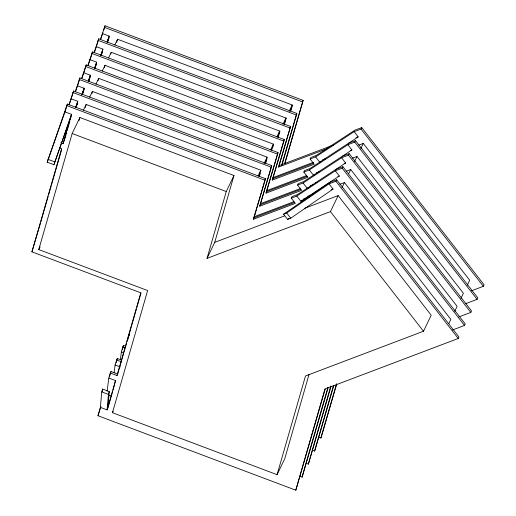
<?xml version="1.0" encoding="UTF-8"?>
<svg xmlns="http://www.w3.org/2000/svg" width="516" height="516" viewBox="0 0 516 516"><rect width="100%" height="100%" fill="white"/><g stroke="black" fill="none" stroke-linecap="round" stroke-linejoin="round"><path stroke-width="0.77" d="M102.355 391.45L102.561 389.051L109.263 391.573L107.805 408.388L112.643 391.592M325.215 389.045L295.81 490.2L97.982 415.735L100.388 407.363L101.742 391.902L102.561 389.051M100.388 407.363L107.089 409.878L108.444 394.424L109.263 391.573M107.076 391.218L108.831 378.047L110.276 373.023L110.992 371.533L117.693 374.055L123.479 353.957M114.075 372.752L115.107 365.005L117.267 358.491L121.737 360.174M108.831 378.047L115.526 380.569L113.081 390.064M120.357 359.71L121.383 351.964L122.827 346.939L123.55 345.449L125.781 346.288M127.458 340.47L129.826 332.401M71.189 115.81L53.916 164.714L47.214 162.192L67.338 104.064L265.45 178.639L253.479 219.223L295.339 203.362L291.282 198.144L291.998 196.654L297.519 194.564L345.63 162.979L341.573 157.761L303.079 183.012L297.558 185.102L301.615 190.32L259.754 206.181L271.726 165.591L73.614 91.016L68.983 104.838M65.526 110.347L67.338 104.064M73.614 91.016L69.176 104.864M53.916 164.714L71.511 114.359L64.81 111.837M75.265 91.796L79.89 77.974L278.008 152.549L266.03 193.139L307.897 177.278L303.834 172.06L304.556 170.57L310.077 168.474L358.188 136.888L354.131 131.67L315.637 156.922L310.116 159.012L314.173 164.23L272.306 180.09L284.284 139.507L86.172 64.932L81.541 78.754M78.284 83.56L79.89 77.974M110.276 373.023L116.977 375.545L140.791 292.824L31.928 251.847L61.623 148.692L59.392 147.853M60.836 142.822L63.075 143.667L71.511 114.359M40.403 223.415L31.928 251.847M40.841 221.874L43.505 212.637M43.944 211.096L48.156 196.467M48.601 194.932L51.258 185.689M51.703 184.154L61.675 149.511M64.365 140.165L64.752 138.823L63.075 143.667M64.971 138.062L66.732 131.954M67.17 130.425L69.808 121.266M70.247 119.738L70.911 117.448M84.559 70.511L86.172 64.932M75.942 107.715L77.787 101.31L71.085 98.788M87.817 65.713L92.448 51.89L290.56 126.459L278.588 167.049L327.447 148.537M76.968 105.167L77.626 102.877M90.842 57.469L92.448 51.89M82.218 94.673L84.063 88.268L77.368 85.746M94.099 52.664L98.724 38.842L296.835 113.417L281.93 165.204M82.586 94.415L84.34 88.307M96.918 45.124L98.724 38.842M38.765 249.57L72.169 133.534L79.883 117.506L233.974 175.511L214.733 242.346L207.019 258.374L330.44 211.612L338.154 195.59L431.208 315.218L423.494 331.246L305.498 375.951L277.079 474.668L112.462 412.703L147.628 290.547L38.765 249.57L40.106 246.783M88.5 81.631L90.345 75.226L83.644 72.704M100.375 39.622L105 25.8L303.118 100.375L284.864 163.759M88.862 81.367L90.623 75.259M103.793 29.986L105 25.8M78.993 120.602L79.883 117.506M94.776 68.583L96.621 62.178L89.919 59.656M95.357 67.564L96.24 64.506M85.275 107.554L86.159 104.464L260.825 170.209L259.051 176.388M101.052 55.541L102.897 49.136L96.195 46.614M101.639 54.515L102.297 52.226M91.771 93.738L92.441 91.422L267.107 157.167L265.327 163.34M107.322 42.525L109.173 36.094L102.478 33.572M107.67 42.325L109.005 37.694M98.053 80.689L98.717 78.374L273.383 144.125L271.603 150.298M104.329 67.648L104.993 65.332L279.659 131.083L277.885 137.256M110.83 53.832L111.269 52.29L285.935 118.035L284.161 124.214M116.661 42.331L117.551 39.248L292.217 104.993L290.437 111.166M100.891 406.627L97.982 415.735M109.547 376.557L110.992 371.533M116.029 362.8L117.267 358.491M122.305 349.751L123.55 345.449M107.089 409.878L115.526 380.569M123.924 352.409L126.594 343.134M127.039 341.586L136.385 309.116M136.83 307.568L141.061 292.882M128.587 336.709L129.206 334.555M207.019 258.374L226.26 191.533L233.974 175.511M259.548 175.666L260.212 173.35M265.598 163.398L266.933 158.767M272.545 148.034L273.209 145.718M253.479 219.223L265.45 178.639M278.156 137.308L279.936 131.135M259.754 206.181L271.726 165.591M284.432 124.266L286.212 118.087M266.03 193.139L278.008 152.549M290.934 110.45L292.269 105.819M272.306 180.09L284.284 139.507M278.588 167.049L290.56 126.459M281.652 165.152L296.835 113.417M284.593 163.701L303.118 100.375M308.994 374.577L284.787 458.647L277.079 474.668M295.81 490.2L324.945 388.993L458.247 338.49L458.963 337L336.638 179.742L329.737 182.361L283.568 214.172L287.625 219.39L290.76 218.204L333.078 189.069L329.021 183.851L286.702 212.985L283.568 214.172M299.828 476.307L302.086 477.158L327.886 387.535M328.157 387.593L302.086 477.158M306.104 463.265L308.362 464.11L330.827 386.084M331.098 386.136L308.362 464.11M312.386 450.216L314.644 451.068L333.549 385.4M333.82 385.452L314.644 451.068M318.662 437.175L320.92 438.026L336.49 383.943M336.761 384.001L320.92 438.026M75.452 91.822L78.084 84.256M81.992 78.019L84.36 71.214M88.275 64.977L90.635 58.166M94.286 52.69L96.653 45.879M65.016 138.075L65.796 135.824M75.704 107.315L77.787 101.31M75.781 107.663L77.303 103.277M100.568 39.642L102.929 32.837M81.722 95.021L84.063 88.268M82.057 94.621L84.301 88.159M88.255 81.225L90.345 75.226M88.333 81.573L90.339 75.807M94.538 68.183L96.621 62.178M94.615 68.531L96.137 64.145M100.814 55.141L102.897 49.136M100.891 55.489L102.413 51.103M107.089 42.093L109.173 36.094M107.167 42.441L108.934 37.371M47.214 162.192L65.261 111.095M83.379 110.243L86.159 104.464M89.661 97.195L92.441 91.422M95.937 84.153L98.717 78.374M102.213 71.111L104.993 65.332M108.605 57.824L111.269 52.29M114.771 45.021L117.551 39.248M116.977 375.545L117.693 374.055M112.462 412.703L113.133 411.31M258.045 175.988L260.825 170.209M263.979 163.669L267.107 157.167M270.603 149.898L273.383 144.125M276.879 136.856L279.659 131.083M282.942 124.266L285.935 118.035M289.089 111.488L292.217 104.993M297.558 185.102L298.274 183.612L303.801 181.516L351.912 149.937L347.849 144.719L309.361 169.964L303.834 172.06M310.116 159.012L310.832 157.522L316.353 155.432L354.847 130.18L361.748 127.568L484.072 284.826L483.357 286.315L471.308 290.882M329.021 183.851L335.922 181.232L336.638 179.742M291.282 198.144L296.803 196.054L335.297 170.802L342.198 168.19L342.914 166.7L465.245 323.958L464.523 325.448L452.474 330.014M341.573 157.761L348.474 155.148L349.197 153.652L471.521 310.909L470.805 312.406L458.75 316.966M347.849 144.719L354.756 142.1L355.472 140.61L477.797 297.867L477.081 299.357L465.78 303.64M354.131 131.67L361.032 129.058L361.748 127.568M341.998 187.598L344.43 182.548L450.855 319.365L448.772 323.7M348.623 173.834L350.706 169.5L457.131 306.323L454.699 311.374M354.55 161.514L356.982 156.458L463.413 293.275L460.982 298.332M360.826 148.466L363.264 143.416L469.689 280.233L467.257 285.29M287.625 219.39L288.947 218.481M296.803 196.054L300.86 201.272L339.354 176.02L335.297 170.802M279.304 165.559L333.375 145.073M355.982 137.727L358.188 136.888M348.571 143.229L355.472 140.61M272.964 177.627L313.599 162.23M358.749 145.125L363.264 143.416M273.029 178.6L313.393 163.308M322.623 159.812L325.596 158.683M321.197 161.572L319.694 162.14L315.637 156.922M350.435 150.491L351.912 149.937M342.289 156.271L349.197 153.652M266.688 190.668L306.569 175.556M352.467 158.167L356.982 156.458M266.746 191.649L307.117 176.349M316.347 172.854L319.32 171.731M315.669 174.331L313.418 175.182L309.361 169.964M344.159 163.54L345.63 162.979M336.013 169.312L342.914 166.7M260.412 203.71L300.293 188.604M315.341 182.903L316.843 182.329M346.191 171.215L350.706 169.5M260.47 204.691L300.841 189.398M310.064 185.902L313.044 184.773M309.394 187.373L307.143 188.23L303.079 183.012M337.883 176.582L339.354 176.02M254.13 216.752L294.01 201.646M307.555 196.512L312.825 194.519M339.915 184.257L344.43 182.548M254.195 217.733L294.565 202.44M303.053 199.221L309.768 196.68M300.86 201.272L305.324 199.582M331.149 189.798L333.078 189.069M214.733 242.346L284.722 215.83M304.285 208.419L338.154 195.59M104.284 27.29L302.395 101.865M98.008 40.332L296.12 114.907M91.732 53.38L289.844 127.949M85.45 66.422L283.568 140.997M79.174 79.464L277.286 154.039M72.898 92.512L271.01 167.081M66.616 105.554L264.734 180.129M72.169 133.534L226.26 191.533M48.033 159.341L54.735 161.863M122.827 346.939L125.066 347.778M121.383 351.964L123.614 352.802M116.551 359.981L121.763 361.942M115.107 365.005L120.318 366.966M101.742 391.902L108.444 394.424M108.902 395.159L111.134 395.998M361.032 129.058L483.357 286.315M354.756 142.1L477.081 299.357M348.474 155.148L470.805 312.406M342.198 168.19L464.523 325.448M335.922 181.232L458.247 338.49M330.44 211.612L423.494 331.246M286.702 212.985L290.76 218.204"/></g></svg>
